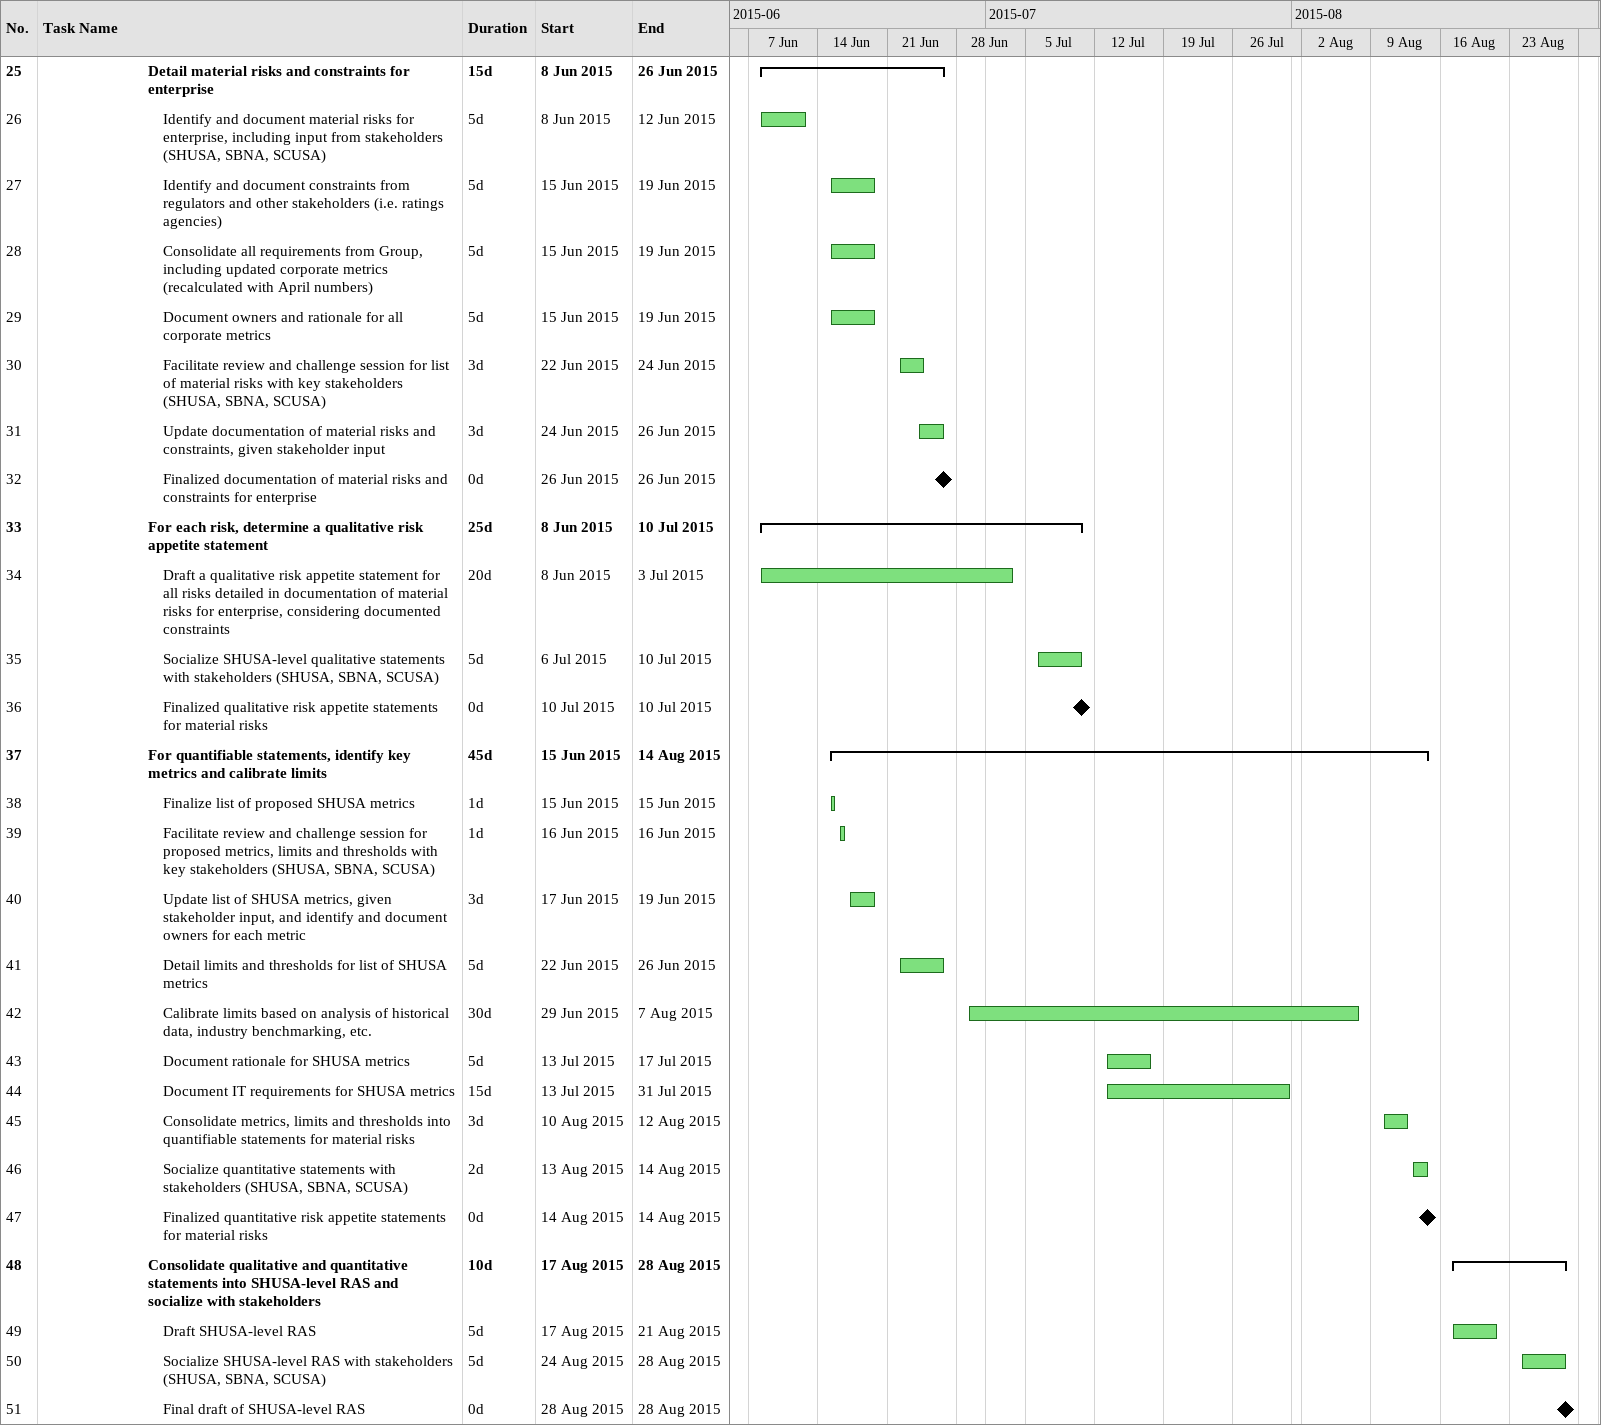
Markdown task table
| ID | Level | Task | Duration | Start | Finish |
|---|---|---|---|---|---|
| 25 | 8 | **Detail material risks and constraints for enterprise** | 15d | 2015-06-08 | 2015-06-26 |
| 26 | 9 | Identify and document material risks for enterprise, including input from stakeholders (SHUSA, SBNA, SCUSA) | 5d | 2015-06-08 | 2015-06-12 |
| 27 | 9 | Identify and document constraints from regulators and other stakeholders (i.e. ratings agencies) | 5d | 2015-06-15 | 2015-06-19 |
| 28 | 9 | Consolidate all requirements from Group, including updated corporate metrics (recalculated with April numbers) | 5d | 2015-06-15 | 2015-06-19 |
| 29 | 9 | Document owners and rationale for all corporate metrics | 5d | 2015-06-15 | 2015-06-19 |
| 30 | 9 | Facilitate review and challenge session for list of material risks with key stakeholders (SHUSA, SBNA, SCUSA) | 3d | 2015-06-22 | 2015-06-24 |
| 31 | 9 | Update documentation of material risks and constraints, given stakeholder input | 3d | 2015-06-24 | 2015-06-26 |
| 32 | 9 | Finalized documentation of material risks and constraints for enterprise | 0d | 2015-06-26 | 2015-06-26 |
| 33 | 8 | **For each risk, determine a qualitative risk appetite statement** | 25d | 2015-06-08 | 2015-07-10 |
| 34 | 9 | Draft a qualitative risk appetite statement for all risks detailed in documentation of material risks for enterprise, considering documented constraints | 20d | 2015-06-08 | 2015-07-03 |
| 35 | 9 | Socialize SHUSA-level qualitative statements with stakeholders (SHUSA, SBNA, SCUSA) | 5d | 2015-07-06 | 2015-07-10 |
| 36 | 9 | Finalized qualitative risk appetite statements for material risks | 0d | 2015-07-10 | 2015-07-10 |
| 37 | 8 | **For quantifiable statements, identify key metrics and calibrate limits** | 45d | 2015-06-15 | 2015-08-14 |
| 38 | 9 | Finalize list of proposed SHUSA metrics | 1d | 2015-06-15 | 2015-06-15 |
| 39 | 9 | Facilitate review and challenge session for proposed metrics, limits and thresholds with key stakeholders (SHUSA, SBNA, SCUSA) | 1d | 2015-06-16 | 2015-06-16 |
| 40 | 9 | Update list of SHUSA metrics, given stakeholder input, and identify and document owners for each metric | 3d | 2015-06-17 | 2015-06-19 |
| 41 | 9 | Detail limits and thresholds for list of SHUSA metrics | 5d | 2015-06-22 | 2015-06-26 |
| 42 | 9 | Calibrate limits based on analysis of historical data, industry benchmarking, etc. | 30d | 2015-06-29 | 2015-08-07 |
| 43 | 9 | Document rationale for SHUSA metrics | 5d | 2015-07-13 | 2015-07-17 |
| 44 | 9 | Document IT requirements for SHUSA metrics | 15d | 2015-07-13 | 2015-07-31 |
| 45 | 9 | Consolidate metrics, limits and thresholds into quantifiable statements for material risks | 3d | 2015-08-10 | 2015-08-12 |
| 46 | 9 | Socialize quantitative statements with stakeholders (SHUSA, SBNA, SCUSA) | 2d | 2015-08-13 | 2015-08-14 |
| 47 | 9 | Finalized quantitative risk appetite statements for material risks | 0d | 2015-08-14 | 2015-08-14 |
| 48 | 8 | **Consolidate qualitative and quantitative statements into SHUSA-level RAS and socialize with stakeholders** | 10d | 2015-08-17 | 2015-08-28 |
| 49 | 9 | Draft SHUSA-level RAS | 5d | 2015-08-17 | 2015-08-21 |
| 50 | 9 | Socialize SHUSA-level RAS with stakeholders (SHUSA, SBNA, SCUSA) | 5d | 2015-08-24 | 2015-08-28 |
| 51 | 9 | Final draft of SHUSA-level RAS | 0d | 2015-08-28 | 2015-08-28 |
